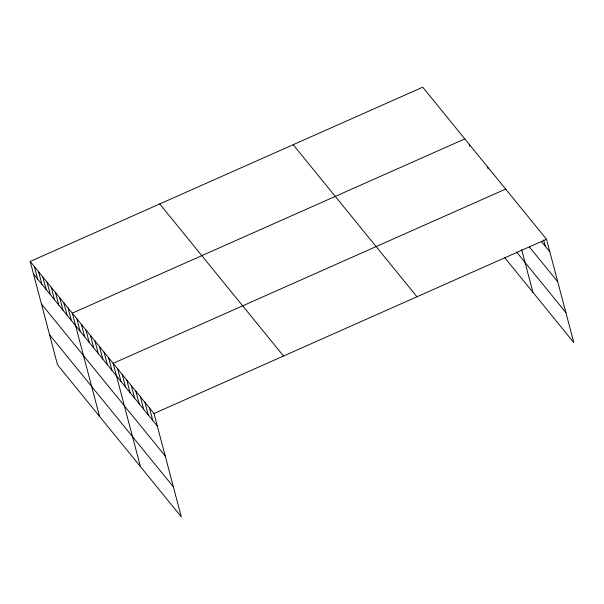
<?xml version="1.0" encoding="UTF-8"?>
<svg xmlns="http://www.w3.org/2000/svg" width="604" height="604" viewBox="0 0 604 604"><rect width="100%" height="100%" fill="white"/><g stroke="black" fill="none" stroke-linecap="round" stroke-linejoin="round"><path stroke-width="0.91" d="M30.2 261.457L153.997 413.521L181.283 516.805L57.493 364.74L30.2 261.457L422.717 87.195L546.507 239.259L573.8 342.543L504.574 257.515M464.808 138.897L72.291 313.151L99.577 416.443M505.654 189.075L113.144 363.336L140.43 466.628M153.997 413.521L546.507 239.259M541.312 241.351L549.821 251.808M529.368 246.9L557.734 281.751M516.526 251.966L565.888 312.6M293.182 144.696L416.979 296.768M159.728 203.948L283.525 356.013M33.514 273.997L157.312 426.062M41.427 303.94L165.224 456.005M49.581 334.797L173.371 486.862M543.63 239.954L545.284 246.228M521.637 249.565L532.947 292.366M487.504 166.772L487.972 168.569M469.346 144.469L469.814 146.266M149.46 407.942L152.774 420.49M144.915 402.37L148.229 414.91M140.377 396.79L143.692 409.338M135.84 391.218L139.154 403.759M131.302 385.639L134.617 398.187M126.764 380.067L130.079 392.608M122.219 374.488L125.534 387.036M117.682 368.916L120.996 381.456M108.607 357.764L111.921 370.305M104.062 352.185L107.376 364.733M99.524 346.605L102.839 359.154M94.987 341.034L98.301 353.582M90.449 335.454L93.763 348.002M85.911 329.882L89.226 342.43M81.366 324.303L84.681 336.851M76.829 318.731L80.143 331.279M68.078 307.987L71.393 320.528M63.873 302.815L67.187 315.356M59.66 297.644L62.975 310.192M55.455 292.472L58.769 305.02M51.242 287.3L54.556 299.848M47.036 282.136L50.351 294.677M42.824 276.964L46.138 289.512M38.618 271.792L41.933 284.341M34.405 266.621L37.727 279.169"/></g></svg>
